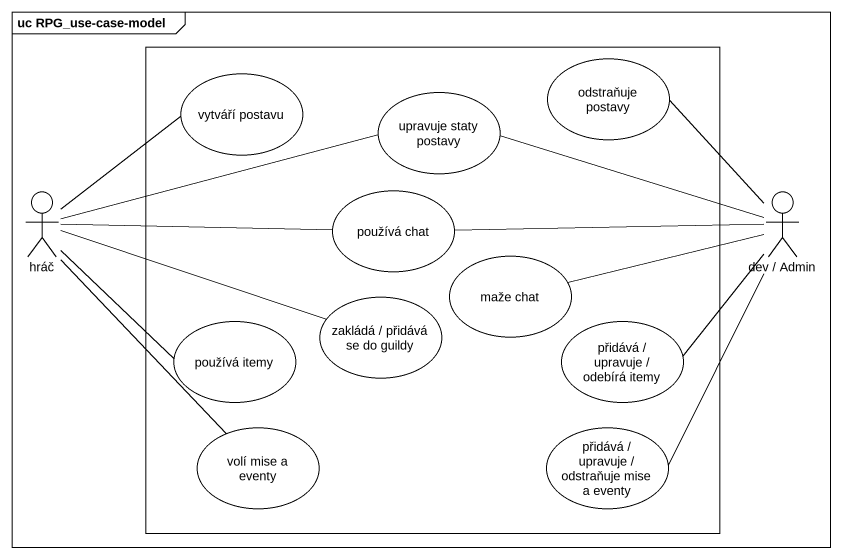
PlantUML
@startuml
mainframe uc RPG_use-case-model
rectangle " " as rectangle1 {
  usecase "vytváří postavu" as vytváří_postavu
  usecase "odstraňuje postavy" as odstraňuje_postavy
  usecase "upravuje staty postavy" as upravuje_staty_postavy
  usecase "používá chat" as používá_chat
  usecase "maže chat" as maže_chat
  usecase "používá itemy" as používá_itemy
  usecase "zakládá / přidává se do guildy" as zakládá_přidává_se_do_guildy
  usecase "přidává / upravuje / odebírá itemy" as přidává_upravuje_odebírá
  usecase "volí mise a eventy" as volí_mise_a_eventy
  usecase "přidává / upravuje / odstraňuje mise a eventy" as přidává_upravuje_odstraňuje
}
actor hráč
actor "dev / Admin" as dev_Admin
hráč -up- vytváří_postavu
hráč -right- upravuje_staty_postavy
hráč -right- používá_chat
hráč -- používá_itemy
hráč -right- zakládá_přidává_se_do_guildy
hráč -- volí_mise_a_eventy
dev_Admin -up- odstraňuje_postavy
dev_Admin -left- upravuje_staty_postavy
dev_Admin -left- používá_chat
dev_Admin -left- maže_chat
přidává_upravuje_odebírá -up- dev_Admin
přidává_upravuje_odstraňuje -up- dev_Admin
@enduml
